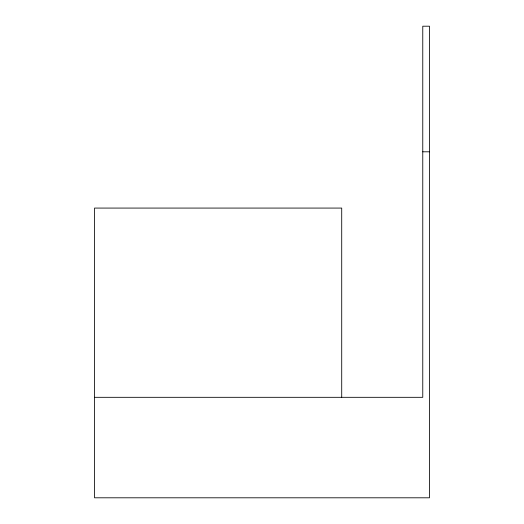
<?xml version="1.0" encoding="UTF-8"?>
<svg xmlns="http://www.w3.org/2000/svg" width="524" height="524" viewBox="0 0 524 524"><rect width="100%" height="100%" fill="white"/><g stroke="black" fill="none" stroke-linecap="round" stroke-linejoin="round"><path stroke-width="0.79" d="M422.77 151.803L429.47 151.803M94.53 397.316L422.77 397.316L422.77 26.207L429.47 26.2L429.47 497.8L94.53 497.8L94.53 208.074L341.714 208.074L341.714 397.316"/></g></svg>
